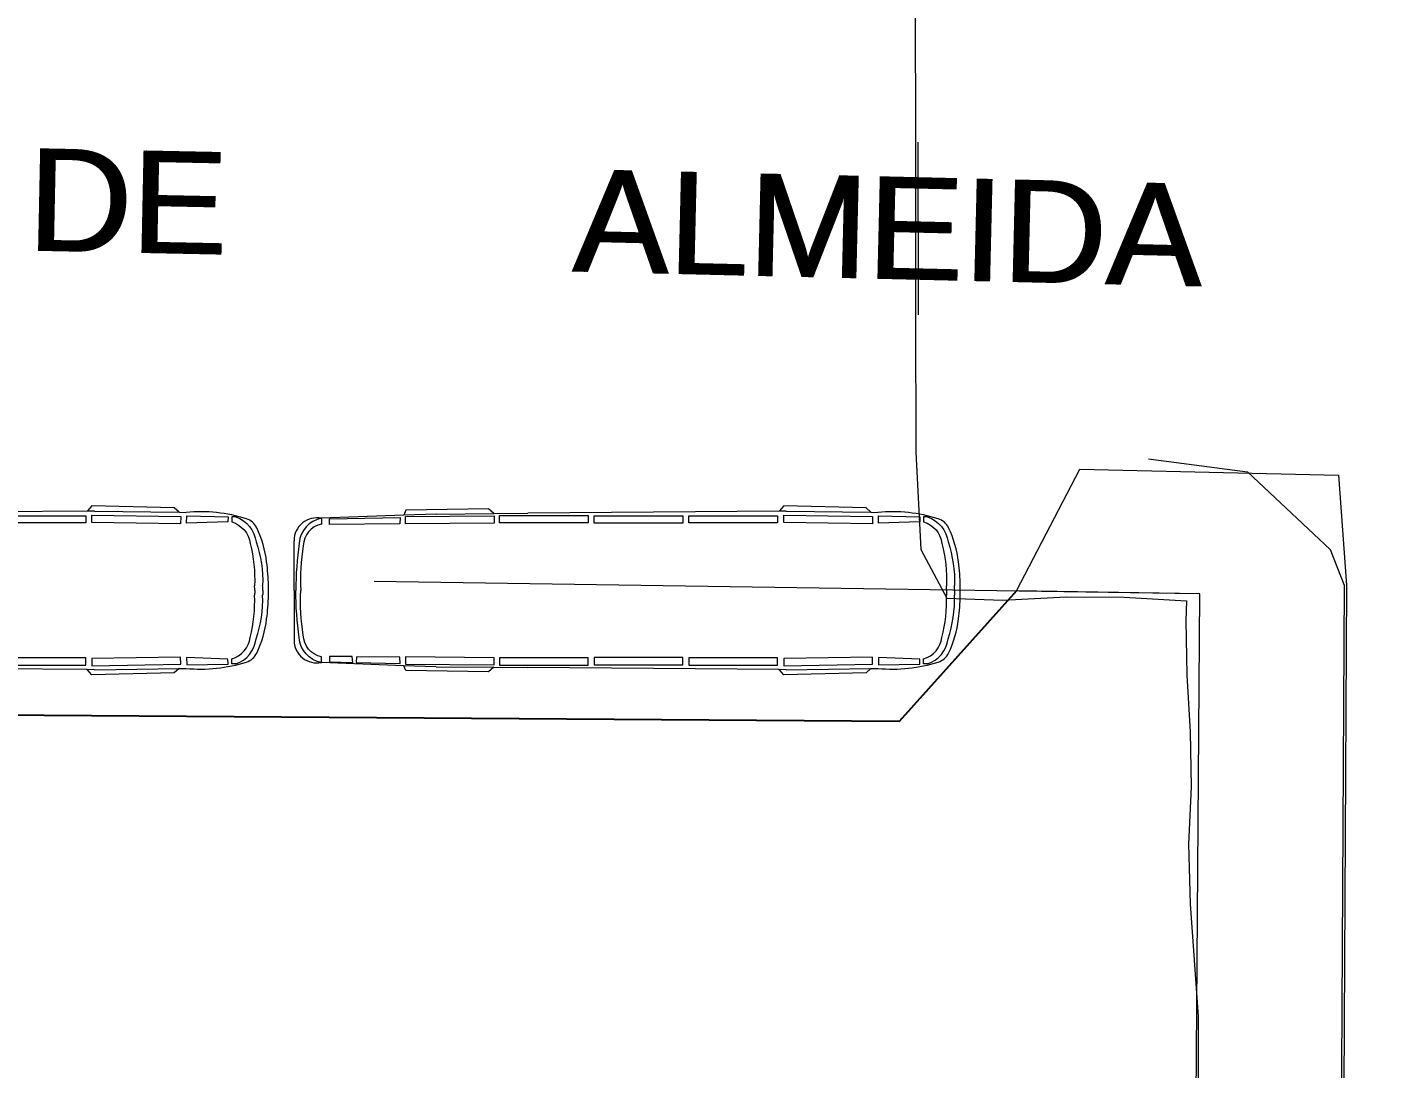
# Model space of a CAD drawing. Header units: metres. Extents: x 325024 to 7190115, y 7391967 to 10157759.
# Drawn here: x 326133.12 to 326159.78, y 7392870.5 to 7392890.81 of the extents above; entities that cross this region are included whole.
import ezdxf
from ezdxf.enums import TextEntityAlignment as Align

# ---------------------------------------------------------------- set-up
doc = ezdxf.new("R2010")
doc.units = ezdxf.units.M
doc.layers.get('0').update_dxf_attribs({"lineweight": 18})
for name, color, linetype, lineweight in [('100_SIST_VIARIO_MEIO_FIO', 1, 'Continuous', 18), ('160_P_SIMP_ASF_TOP', 7, 'Continuous', 18), ('206_MURO_E_MURO_ARRIMO', 7, 'Continuous', 18), ('600_CURVA_MESTRA', 14, 'Continuous', 18), ('624_SEGM_CURVA_MESTRA', 14, 'Continuous', 18), ('linagrossa', 7, 'Continuous', 25)]:
    doc.layers.add(name, color=color, linetype=linetype, lineweight=lineweight)
doc.styles.add('Style-Arial', font='arial.ttf', dxfattribs={"height": 1.75})

# ---------------------------------------------------------------- blocks, each defined once
blk = doc.blocks.new('terrestres_17')
at = {"color": 2}
for p, q in [((-295.3, 176.4), (-313.5, 155.1)), ((36.3, 168.3), (-295.3, 176.4)), ((56, 150.7), (36.3, 168.3)), ((-1824.3, 139.3), (-2155.7, 126.6)), ((-2155.7, 126.6), (-2155.7, 103.5)), ((-1816.4, 159), (-1824.3, 139.3)), ((-1694.1, 143.5), (-1824.3, 139.3)), ((-1483.7, 164.6), (-1816.4, 159)), ((-1694.1, 143.5), (-1461.4, 145.6)), ((-1461.4, 145.6), (-1483.7, 164.6)), ((-1461.4, 145.6), (-1325.5, 146.9)), ((-313.5, 155.1), (-1325.5, 146.9)), ((-285.2, 155.3), (-313.5, 155.1)), ((-285.2, 155.3), (56, 150.7)), ((56, 150.7), (84.4, 150.3)), ((-2266.2, -163.6), (-2266.2, 36.4)), ((-2266.2, -163.6), (-2266.2, -363.6)), ((-2155.7, -453.9), (-2155.7, -430.7)), ((-1824.3, -466.6), (-2155.7, -453.9)), ((-1694.1, -470.7), (-1824.3, -466.6)), ((-1816.4, -486.3), (-1824.3, -466.6)), ((-1483.7, -491.9), (-1816.4, -486.3)), ((-1694.1, -470.7), (-1461.4, -472.9)), ((-1461.4, -472.9), (-1483.7, -491.9)), ((-1461.4, -472.9), (-1325.5, -474.2)), ((-313.5, -482.4), (-1325.5, -474.2)), ((-285.2, -482.6), (-313.5, -482.4)), ((-295.3, -503.7), (-313.5, -482.4)), ((-285.2, -482.6), (56, -478)), ((56, -478), (36.3, -495.6)), ((56, -478), (84.4, -477.6)), ((36.3, -495.6), (-295.3, -503.7))]:
    blk.add_line(p, q, dxfattribs=at)
for points in [[(-2155.7, 126.6, 0.341663), (-2245.7, 26.5, 0.034688), (-2258.9, -163.5, -0.003915)], [(284, 132), (268.1, 132), (268.1, 112, -0.297448), (341.9, 25.2, -0.074649), (359.7, -144.6, -0.992585)], [(284, 132, -0.287049), (366.2, 31.5, -0.090034), (392.3, -144.4, -1.028789)], [(-2155.7, 103.5, 0.348631), (-2228.8, 15.9, 0.053738), (-2239.1, -163.3, -0.027372)], [(-2258.9, -163.6, -0.000026), (-2258.9, -163.5, 0.003683)], [(-2258.9, -163.6, -0.000026), (-2258.9, -163.5, 0.003683)], [(-2258.9, -163.6, 0.000026), (-2258.9, -163.8, -0.003683)], [(-2258.9, -163.6, 0.000026), (-2258.9, -163.8, -0.003683)], [(-2155.7, -453.9, -0.341663), (-2245.7, -353.8, -0.034688), (-2258.9, -163.8, 0.003915)], [(-2155.7, -430.7, -0.348631), (-2228.8, -343.2, -0.053738), (-2239.1, -164, 0.027372)], [(360.5, -163.6, 0.006599), (359.7, -144.6, 0.928253)], [(360.5, -163.6, -0.006599), (359.7, -182.6, -0.928253)], [(392.8, -163.6, 0.007789), (392.3, -144.4, 0.966191)], [(392.8, -163.6, -0.007789), (392.3, -182.9, -0.966191)], [(284, -459.3), (268.1, -459.3), (268.1, -439.2, 0.297448), (341.9, -352.5, 0.074649), (359.7, -182.6, 0.992585)], [(284, -459.3, 0.287049), (366.2, -358.8, 0.090034), (392.3, -182.9, 1.028789)]]:
    blk.add_lwpolyline(points, format="xyb", dxfattribs=at)
blk.add_lwpolyline([(-2123.7, 124.3), (-1839.4, 130), (-1840.6, 104.5), (-2123, 101.6), (-2123.7, 124.3)], dxfattribs=at)
for points in [[(-1460.9, 107.1), (-1817.8, 103.9), (-1818.1, 133.2), (-1461.1, 136.3)], [(-1082.8, 107.9), (-1439.8, 107.9), (-1439.8, 137.2), (-1082.8, 137.2)], [(-701.3, 106.7), (-1058.3, 106.7), (-1058.3, 136), (-701.2, 136)], [(-319.8, 107.8), (-676.8, 107.8), (-676.8, 137.1), (-319.7, 137.1)], [(61.7, 104.3), (-295.2, 110.3), (-294.7, 139.6), (62.3, 133.6)], [(252.5, 112.5), (86.3, 106.8), (86.8, 136.1), (253.1, 133)], [(-2032.7, -429.9), (-2123, -428.9), (-2123.7, -451.6), (-2029.7, -453.6)], [(-1840.6, -431.8), (-2015.2, -430.7), (-2016, -453.4), (-1839.4, -457.3)], [(-1460.9, -434.3), (-1817.8, -431.2), (-1818.1, -460.4), (-1461.1, -463.6)], [(-1082.8, -435.2), (-1439.8, -435.2), (-1439.8, -464.5), (-1082.8, -464.5)], [(-701.3, -434), (-1058.3, -434), (-1058.3, -463.3), (-701.2, -463.3)], [(-319.8, -435.1), (-676.8, -435.1), (-676.8, -464.4), (-319.7, -464.4)], [(61.7, -431.6), (-295.2, -437.6), (-294.7, -466.9), (62.3, -460.9)], [(252.5, -439.7), (86.3, -434.1), (86.8, -463.4), (253.1, -460.3)]]:
    blk.add_lwpolyline(points, close=True, dxfattribs=at)
for centre, radius, start, end in [((-2174.1, 36.4), 92.1, 78.5226, 180), ((141.7, -465.3), 618.3, 72.538, 95.3191), ((305.3, 58), 70, 25.8412, 71.757), ((-15, -97.2), 426, 6.5086, 25.8412), ((-356, -155), 771.6, 0.7976, 7.9052), ((-722.1, -147.2), 1137.6, 359.1701, 0.1466), ((-722.1, -180.1), 1137.6, 359.8534, 0.8299), ((-356, -172.3), 771.6, 352.0948, 359.2024), ((-15, -230.1), 426, 334.1588, 353.4914), ((-2174.1, -363.6), 92.1, 180, 281.4774), ((305.3, -385.3), 70, 288.243, 334.1588), ((141.7, 138), 618.3, 264.6809, 287.462)]:
    blk.add_arc(centre, radius, start, end, dxfattribs=at)
blk = doc.blocks.new('*U54')
at = {"color": 7, "xscale": 0.004847731468392426, "yscale": 0.004847731468392426, "zscale": 0.004847731468392426}
blk.add_blockref('terrestres_17', (4.486, 0.793), dxfattribs=at)
blk = doc.blocks.new('*U55')
at = {"layer": '100_SIST_VIARIO_MEIO_FIO', "color": 0, "linetype": 'ByBlock', "lineweight": -2, "transparency": 16777216}
for p in [(40.5, 0), (54, 0)]:
    blk.add_blockref('*U54', p, dxfattribs=at)

msp = doc.modelspace()

# ---------------------------------------------------------------- linework, layer by layer
at = {"layer": '100_SIST_VIARIO_MEIO_FIO'}
for points in [[(326154.991, 7392882.394), (326156.927, 7392882.137), (326158.537, 7392880.625), (326158.811, 7392879.929), (326158.411, 7392806.88)], [(326152.415, 7392879.815), (326153.652, 7392882.193), (326158.701, 7392882.073), (326158.86, 7392879.929), (326158.679, 7392846.899)]]:
    msp.add_lwpolyline(points, dxfattribs=at)
at = {"layer": '206_MURO_E_MURO_ARRIMO'}
for p, q in [((326155.943, 7392879.761), (326139.883, 7392880.002)), ((326155.992, 7392879.761), (326152.415, 7392879.815)), ((326155.703, 7392836.412, 508.635), (326155.992, 7392879.761))]:
    msp.add_line(p, q, dxfattribs=at)
at = {"layer": '600_CURVA_MESTRA', "elevation": 735}
for points in [[(326150.442, 7392891.26), (326150.445, 7392888.572)], [(326150.45, 7392885.201), (326150.453, 7392882.525), (326150.552, 7392880.627), (326151.061, 7392879.677), (326152.153, 7392879.633), (326153.39, 7392879.698), (326154.518, 7392879.693), (326155.734, 7392879.624), (326155.722, 7392879.237), (326155.739, 7392878.171), (326155.806, 7392877.065), (326155.823, 7392875.997), (326155.771, 7392874.875), (326155.805, 7392873.711), (326155.965, 7392871.517), (326155.963, 7392870.287), (326155.865, 7392867.997), (326156.787, 7392867.965), (326158.745, 7392867.826), (326169.528, 7392867.757)]]:
    msp.add_lwpolyline(points, dxfattribs=at)
at = {"layer": '624_SEGM_CURVA_MESTRA', "elevation": 735}
for points in [[(326150.445, 7392888.572), (326150.45, 7392885.201)], [(326150.494, 7392888.572), (326150.499, 7392885.201)]]:
    msp.add_lwpolyline(points, dxfattribs=at)
at = {"layer": 'linagrossa'}
for p, q in [((326152.415, 7392879.815), (326150.128, 7392877.271)), ((326150.128, 7392877.271), (326084.816, 7392877.723))]:
    msp.add_line(p, q, dxfattribs=at)

# ---------------------------------------------------------------- block references
at = {"layer": '100_SIST_VIARIO_MEIO_FIO'}
msp.add_blockref('*U55', (326090.82, 7392879.826, -0.057), dxfattribs=at)

# ---------------------------------------------------------------- texts
at = {"layer": '160_P_SIMP_ASF_TOP', "style": 'Style-Arial'}
for p in [(326133.096, 7392886.454), (326133.144, 7392886.454)]:
    msp.add_text('DE', height=2, rotation=358.8301, dxfattribs=at).set_placement(p)
for p in [(326143.755, 7392887.046), (326143.803, 7392887.046)]:
    msp.add_text('ALMEIDA', height=2, rotation=358.6367, dxfattribs=at).set_placement(p, align=Align.MIDDLE_LEFT)

doc.saveas('drawing.dxf')
